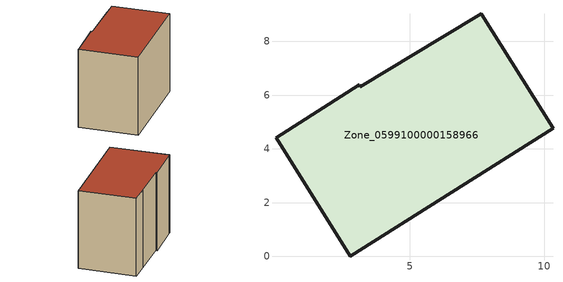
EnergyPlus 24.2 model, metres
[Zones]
Zone_0599100000158966
 floor ground (C_G): 3.16,6.31 6.21,8.16 7.65,9.03 10.33,4.76 2.79,0 0.02,4.41 0.23,4.54 3.11,6.38 z0
 wall outside (C_F): 10.33,4.76 7.65,9.03 6.21,8.16 3.16,6.31 3.11,6.38 0.23,4.54 0.02,4.41 2.79,0 10.33,4.76 z0:7.12
 roof outside (C_R): 3.16,6.31 3.11,6.38 0.23,4.54 0.02,4.41 2.79,0 10.33,4.76 7.65,9.03 6.21,8.16 z7.12
[BUILDING]
Pand.0599100000158966: North Axis=0; Terrain=City; Loads Convergence Tolerance Value=0.04; Temperature Convergence Tolerance Value=0.4; Solar Distribution=FullExterior; Maximum Number of Warmup Days=25; Minimum Number of Warmup Days=1
[Site:Location]
Rotterdam.The.Hague.AP_ZH_NLD Design_Conditions: Latitude=51.96; Longitude=4.45; Time Zone=1; Elevation=-4.5
[SITE:GROUNDTEMPERATURE:BUILDINGSURFACE]
18, 18, 18, 18, 18, 18, 18, 18, 18, 18, 18, 18
[MATERIAL] Thermal Absorptance=0.9; Solar Absorptance=0.7; Visible Absorptance=0.7
Name | Roughness | Thickness | Conductivity | Density | Specific Heat
G.TC.1946 | MediumSmooth | 0.15 | 1 | 540 | 1210
F.TC.1946 | Rough | 0.3 | 0.857143 | 1920 | 840
R.TC.1946 | MediumRough | 0.2 | 0.909091 | 1500 | 1000
[CONSTRUCTION]
C_G: G.TC.1946
C_F: F.TC.1946
C_R: R.TC.1946
[ZONE]
Zone_0599100000158966: Type=1; Multiplier=1; Ceiling Height=Autocalculate; Volume=Autocalculate; Floor Area=autocalculate; Part of Total Floor Area=Yes
[ZONEINFILTRATION:DESIGNFLOWRATE]
Infil_Zone_0599100000158966: Zone or ZoneList or Space or SpaceList=Zone_0599100000158966; Schedule=AlwaysOn; Design Flow Rate Calculation Method=Flow/Area; Flow Rate per Floor Area=0.003; Constant Term Coefficient=1; Temperature Term Coefficient=0; Velocity Term Coefficient=0; Velocity Squared Term Coefficient=0
[HVACTEMPLATE:ZONE:IDEALLOADSAIRSYSTEM]
Zone_0599100000158966: Maximum Heating Supply Air Temperature=50; Minimum Cooling Supply Air Temperature=13; Maximum Heating Supply Air Humidity Ratio=0.0156; Minimum Cooling Supply Air Humidity Ratio=0.0077; Heating Limit=NoLimit; Cooling Limit=NoLimit; Dehumidification Control Type=ConstantSensibleHeatRatio; Cooling Sensible Heat Ratio=0.7; Dehumidification Setpoint=60; Humidification Control Type=None; Humidification Setpoint=30; Outdoor Air Method=None; Outdoor Air Flow Rate per Person=0.00944; Outdoor Air Flow Rate per Zone Floor Area=0; Outdoor Air Flow Rate per Zone=0; Demand Controlled Ventilation Type=None; Outdoor Air Economizer Type=NoEconomizer; Heat Recovery Type=None; Sensible Heat Recovery Effectiveness=0.7; Latent Heat Recovery Effectiveness=0.65
[ZONECONTROL:THERMOSTAT]
ThermostatControl_Zone_0599100000158966: Zone or ZoneList=Zone_0599100000158966; Control Type Schedule=DualSetpointControlType; Control 1=Thermostat_Zone_0599100000158966; Temperature Difference Between Cutout And Setpoint=0
[THERMOSTATSETPOINT:DUALSETPOINT]
Thermostat_Zone_0599100000158966: Heating Setpoint Temperature Schedule=HeatingSetpoint_Zone_0599100000158966; Cooling Setpoint Temperature Schedule=CoolingSetpoint_Zone_0599100000158966
[SCHEDULE:COMPACT]
HeatingSetpoint_Zone_0599100000158966: Through: 12/31, For: AllDays, Until: 24:00, 21
CoolingSetpoint_Zone_0599100000158966: Through: 12/31, For: AllDays, Until: 24:00, 24
DualSetpointControlType: Through: 12/31, For: AllDays, Until: 24:00, 4
AlwaysOn: Through: 12/31, For: AllDays, Until: 24:00, 1
